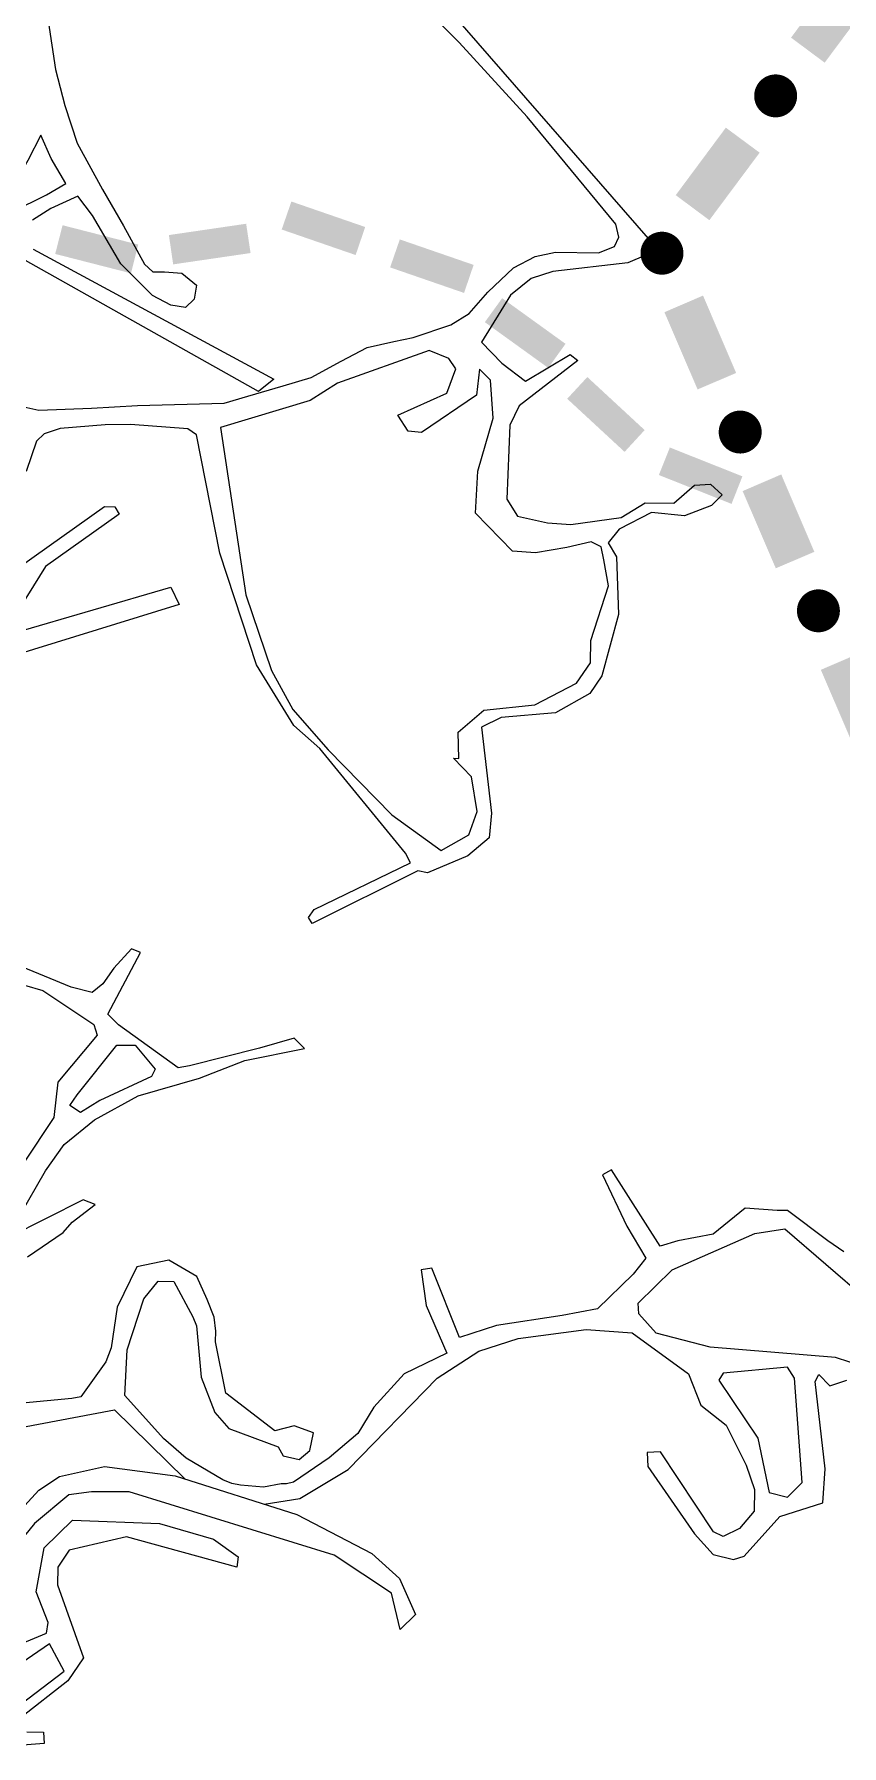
# Model space of a CAD drawing. Extents: x 615698 to 626331, y 7504748 to 7519310.
# Drawn here: x 621736 to 622439, y 7513547 to 7515038 of the extents above; entities that cross this region are included whole.
import ezdxf

# ---------------------------------------------------------------- set-up
doc = ezdxf.new("R2010")
doc.units = 0
doc.header["$LTSCALE"] = 170
doc.header["$MEASUREMENT"] = 0
for name, color, linetype in [('LIMITE-BACIA', 3, 'CONTINUOUS'), ('LIMITE-PROJETO', 1, 'CONTINUOUS'), ('RUA', 7, 'CONTINUOUS')]:
    doc.layers.add(name, color=color, linetype=linetype)

# ---------------------------------------------------------------- blocks, each defined once
blk = doc.blocks.new('C')
at = {"layer": 'LIMITE-BACIA'}
blk.add_solid([(-33.9, -12.9), (-34, 12.9), (34.2, -12.6), (34, 13.2)], dxfattribs=at)
blk = doc.blocks.new('R')
at = {"layer": 'LIMITE-PROJETO', "const_width": 18.7}
blk.add_lwpolyline([(-75.2, 0.3, 1), (-93.9, 0.4, 1)], format="xyb", close=True, dxfattribs=at)
at = {"layer": 'LIMITE-PROJETO'}
blk.add_solid([(36.9, 17.7), (36.6, -18.8), (-36.4, 18.3), (-36.6, -18.3)], dxfattribs=at)

msp = doc.modelspace()

# ---------------------------------------------------------------- linework, layer by layer
at = {"layer": 'RUA', "linetype": 'CONTINUOUS'}
for points in [[(622090.8, 7515066.2), (622270.8, 7514859.7), (622268.7, 7514845.4), (622253, 7514838.6), (622187.8, 7514831.2), (622168.9, 7514825.1), (622150.9, 7514810.5), (622125.6, 7514769.4), (622143.5, 7514751.1), (622163.9, 7514735.5), (622202.8, 7514758.9), (622209.7, 7514753.4), (622158.5, 7514714), (622150.4, 7514697.1), (622147.9, 7514632.9), (622157, 7514617.9), (622183.1, 7514612), (622203.6, 7514610.8), (622247.4, 7514616.9), (622268.1, 7514629.7), (622293.3, 7514629.4), (622311.1, 7514645), (622325.1, 7514645.8), (622335.3, 7514636.4), (622325.9, 7514627.2), (622302.5, 7514618.1), (622273.6, 7514621.2), (622245.5, 7514606.6), (622236, 7514594.6), (622243.3, 7514582.4), (622244.9, 7514532.4), (622230.5, 7514479), (622219.9, 7514463.6), (622190, 7514446.6), (622142.9, 7514442.6), (622125.8, 7514434.3), (622134.4, 7514359.3), (622132.3, 7514337.8), (622113.9, 7514322.1), (622078.7, 7514307.3), (622070.2, 7514309), (621978.2, 7514263.1), (621975.2, 7514268.5), (621979.9, 7514275.4), (622064, 7514316), (622059.5, 7514324.5), (621984.9, 7514415.6), (621962.4, 7514435.5), (621929.7, 7514488.5), (621897.8, 7514585.7), (621877.5, 7514688.7), (621869.9, 7514694.1), (621820, 7514697.7), (621798, 7514697.6), (621758.8, 7514694.3), (621744.8, 7514689.8), (621738.3, 7514683.3), (621729.2, 7514656.9)], [(621746.1, 7515064.8), (621754.8, 7515006.9), (621762.8, 7514975.6), (621773.7, 7514942.9), (621795.6, 7514902.6), (621813.9, 7514870.7), (621832.2, 7514837.4), (621839.6, 7514830.8), (621849.8, 7514830.7), (621864.7, 7514829.6), (621877.6, 7514819.2), (621875.6, 7514807.1), (621868.1, 7514799.8), (621855.1, 7514801.8), (621839.3, 7514810.3), (621811.7, 7514837.6), (621787, 7514879.8), (621774.1, 7514896.8), (621750.7, 7514885.8), (621734.7, 7514875.8)], [(621727.2, 7514713.1), (621740.3, 7514710.2), (621786, 7514712), (621826.1, 7514714.4), (621901.6, 7514716.3), (621922.2, 7514722.6), (621953.1, 7514731.6), (621977.4, 7514738.8), (622003.6, 7514752.9), (622026.1, 7514764.8), (622049.5, 7514770.1), (622066.3, 7514773.7), (622099.1, 7514784.5), (622115, 7514794.6), (622131.1, 7514813), (622153.7, 7514834.2), (622172.4, 7514844.2), (622190.2, 7514847.8), (622227.5, 7514847.4), (622241.5, 7514852.8), (622245.3, 7514861.1), (622242.7, 7514872.4), (622165.4, 7514965.7), (622106.4, 7515030.6), (622089.8, 7515047.1)], [(621735.4, 7514850.6), (621944.8, 7514737.4), (621931.6, 7514726.4), (621710.2, 7514851)], [(621723.2, 7514573.5), (621797.6, 7514626.5), (621806.6, 7514626.1), (621810.3, 7514619.6), (621746.2, 7514574.1), (621713.2, 7514521.2)], [(621720, 7514516.5), (621855.3, 7514556.1), (621862.6, 7514541.1), (621699.8, 7514490.7)], [(621723.7, 7514008.9), (621746, 7514047.8), (621762.2, 7514070.7), (621788.8, 7514092.2), (621826.8, 7514112.9), (621880.2, 7514128.3), (621919.5, 7514143.9), (621971.6, 7514154.2), (621962.7, 7514163.3), (621932.5, 7514154.7), (621871.4, 7514139.3), (621861.5, 7514137.5), (621809.6, 7514174.9), (621800.5, 7514184.3), (621828.7, 7514237.8), (621821.1, 7514241), (621805.5, 7514224.2), (621796.1, 7514210.5), (621786.8, 7514202.9), (621768.4, 7514207.7), (621717.2, 7514228.8)], [(621711.9, 7514214.1), (621743.8, 7514204.9), (621788.1, 7514175.2), (621791, 7514165.9), (621756.8, 7514124.8), (621753.3, 7514094.1), (621726.8, 7514054.4)], [(622441.1, 7513977.3), (622427.3, 7513986.7), (622392.2, 7514013.2), (622383, 7514013.3), (622355.4, 7514015.2), (622327.4, 7513992.4), (622296.6, 7513986.6), (622281.2, 7513982.1), (622238.8, 7514048.7), (622231.1, 7514044.2), (622252.1, 7513999.4), (622268.7, 7513971.5), (622257.8, 7513957.8), (622226.7, 7513927.4), (622195.9, 7513921.6), (622138.9, 7513913), (622106.5, 7513902.5), (622082.6, 7513962.8), (622073.3, 7513961.4), (622077.6, 7513930.5), (622095.6, 7513888.8), (622058.5, 7513870.8), (622032, 7513841.8), (622017.9, 7513818.9), (621993.1, 7513797.7), (621962.1, 7513776.5), (621955.9, 7513775), (621951.3, 7513775.1), (621935.9, 7513772.2), (621915.9, 7513773.9), (621908.2, 7513775.5), (621900.6, 7513778.7), (621868.5, 7513797.5), (621848.7, 7513814.6), (621815.3, 7513851.9), (621817.3, 7513891.9), (621831.6, 7513936.3), (621844.1, 7513951.6), (621857.9, 7513951.4), (621874.5, 7513920.5), (621877.5, 7513912.7), (621881.6, 7513868.1), (621893.5, 7513837.2), (621905.7, 7513823.2), (621948.6, 7513807.4), (621953.1, 7513799.6), (621966.9, 7513796.4), (621976.2, 7513804), (621979.5, 7513819.4), (621962.6, 7513825.7), (621945.7, 7513821.3), (621903, 7513854), (621894.2, 7513898.7), (621894.3, 7513908), (621892.9, 7513920.3), (621886.9, 7513935.7), (621877.9, 7513955.8), (621853.5, 7513969.9), (621825.7, 7513964.1), (621808.4, 7513928.9), (621803.4, 7513893.6), (621798.7, 7513881.3), (621776.8, 7513850.8), (621769.1, 7513849.3), (621726, 7513845.2)], [(621730.5, 7513972.8), (621761.5, 7513994), (621769.3, 7514003.1), (621789.4, 7514018.3), (621779, 7514022.4), (621714.5, 7513989.8)], [(622521.3, 7513856.8), (622433.9, 7513885), (622324.8, 7513894), (622277.8, 7513906.3), (622262.8, 7513923.1), (622262.2, 7513932.4), (622291.7, 7513961.5), (622363.6, 7513993.1), (622389.9, 7513997.2), (622496.9, 7513904.8)], [(621936.4, 7513757.4), (621967.6, 7513762.4), (622009.7, 7513787.6), (622087.1, 7513867), (622123.3, 7513890.6), (622157.6, 7513901.6), (622216.8, 7513909.4), (622256.8, 7513906.7), (622305.8, 7513870.9), (622316.8, 7513843.6), (622338.6, 7513826.3), (622356, 7513791.4), (622363.4, 7513770.1), (622363.2, 7513751.2), (622350.4, 7513736.1), (622336.1, 7513729.3), (622327.6, 7513733.2), (622281.5, 7513803), (622270, 7513802.3), (622270.4, 7513790.1), (622311.2, 7513731.6), (622327.3, 7513713.6), (622345.1, 7513709.2), (622354.3, 7513712.2), (622385.5, 7513746.5), (622422.9, 7513758.5), (622424.8, 7513788), (622416.1, 7513864.1), (622419.4, 7513870.4), (622429, 7513860.5), (622443.9, 7513865.3)], [(621709.1, 7513821.1), (621806.2, 7513839.5), (621867.4, 7513779.4)], [(621721.6, 7513749.2), (621740.4, 7513769.5), (621758.3, 7513781.4), (621797.5, 7513790.3), (621858.9, 7513782.1), (621964.8, 7513748.4), (622030.3, 7513714.4), (622054.2, 7513692.6), (622068.2, 7513661.3), (622054.8, 7513648.1), (622047.3, 7513679.7), (621997.4, 7513713), (621819, 7513768.1), (621786.1, 7513768), (621766.5, 7513765.5), (621736.4, 7513740.6), (621709, 7513706.5)], [(621703.5, 7513627.1), (621746.9, 7513645), (621748.5, 7513654.3), (621738.1, 7513680.9), (621744.9, 7513719.2), (621769.7, 7513743.4), (621845.4, 7513740.6), (621892.3, 7513727), (621913.7, 7513711.6), (621912.8, 7513702.4), (621816.7, 7513728.8), (621766.8, 7513717.3), (621756.7, 7513702.6), (621756.6, 7513687.1), (621779.3, 7513623.6), (621765.5, 7513603.5), (621724, 7513571)], [(621712.3, 7513573.9), (621762.4, 7513611.9), (621749.6, 7513635.6), (621685.3, 7513591.9)], [(621729.8, 7513559.1), (621744.4, 7513558.9), (621745, 7513548.9), (621718.9, 7513546.9)]]:
    msp.add_lwpolyline(points, dxfattribs=at)
at = {"layer": 'RUA'}
msp.add_lwpolyline([(621717, 7514883.1), (621747, 7514897.7), (621763.9, 7514907.8), (621751.1, 7514929.4), (621742, 7514949.9), (621730.6, 7514927.7), (621721.1, 7514911)], close=True, dxfattribs=at)
at = {"layer": 'RUA', "linetype": 'CONTINUOUS'}
for points in [[(622152.6, 7514587.6), (622152.6, 7514587.6), (622120.5, 7514620.6), (622122.5, 7514657.2), (622135.8, 7514703.3), (622133.4, 7514736.5), (622124.1, 7514746.1), (622121.3, 7514723.4), (622073.4, 7514690.7), (622061.9, 7514691.9), (622052.9, 7514705.8), (622095.6, 7514725.2), (622103.5, 7514746.2), (622097.4, 7514755.4), (622080.2, 7514762.2), (622000.3, 7514733.9), (621976.5, 7514718.8), (621898.4, 7514695.3), (621920.6, 7514549.5), (621942.9, 7514483.4), (621961.4, 7514449.6), (621992.2, 7514414.4), (622047.7, 7514357.8), (622090.7, 7514326.7), (622114.8, 7514340.3), (622121.8, 7514360.7), (622117.1, 7514390.9), (622101.3, 7514407.1), (622105.9, 7514407), (622105.4, 7514429.8), (622127.7, 7514449.1), (622172, 7514453.5), (622208.4, 7514472.5), (622220.6, 7514490.3), (622220.8, 7514509.6), (622236.2, 7514557.4), (622232.3, 7514579.8), (622230, 7514591.1), (622221.3, 7514595.5), (622200, 7514590.8), (622172.6, 7514586.1)], [(621824.1, 7514157.1), (621841.5, 7514136.2), (621838.3, 7514130), (621793.5, 7514109), (621776.5, 7514098.4), (621767.3, 7514104.7), (621773.6, 7514113.8), (621808.1, 7514157.3)], [(622404.9, 7513776.1), (622398.3, 7513867), (622392, 7513876.8), (622336.1, 7513871.6), (622332.2, 7513865.5), (622366.2, 7513814.8), (622376.2, 7513767.6), (622392, 7513763.5)]]:
    msp.add_lwpolyline(points, close=True, dxfattribs=at)

# ---------------------------------------------------------------- block references
at = {"layer": 'LIMITE-PROJETO'}
for name, p, rotation in [('R', (622432, 7515053.2), 233.8060559036882), ('R', (622331.6, 7514916), 233.8060559036882), ('C', (621988, 7514868.6), 340.6944357506043), ('C', (621790.6, 7514850.3), 345.3919989762194), ('C', (621889, 7514854.8), 8.082908560646796), ('R', (622316.4, 7514769.4), 293.6229040537892), ('C', (622082.4, 7514835.6), 340.6944357506043), ('C', (622163.6, 7514777.4), 323.9408896048732), ('C', (622233.9, 7514706.5), 316.9544927695701), ('R', (622384.5, 7514613.6), 293.6229040537892), ('C', (622316.4, 7514653.1), 338.0653100872391), ('R', (622452.6, 7514457.9), 293.6229040537892)]:
    msp.add_blockref(name, p, dxfattribs=dict(at, rotation=rotation))

doc.saveas('drawing.dxf')
